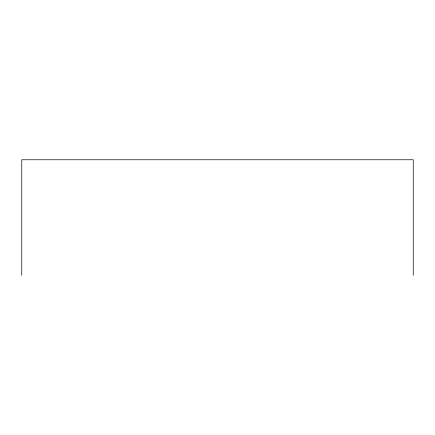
<?xml version="1.0" encoding="UTF-8"?>
<svg xmlns="http://www.w3.org/2000/svg" width="435" height="435" viewBox="0 0 435 435"><rect width="100%" height="100%" fill="white"/><g stroke="black" fill="none" stroke-linecap="round" stroke-linejoin="round"><path stroke-width="0.65" d="M413.25 275.241L413.25 159.759L21.75 159.759L21.75 275.241"/></g></svg>
